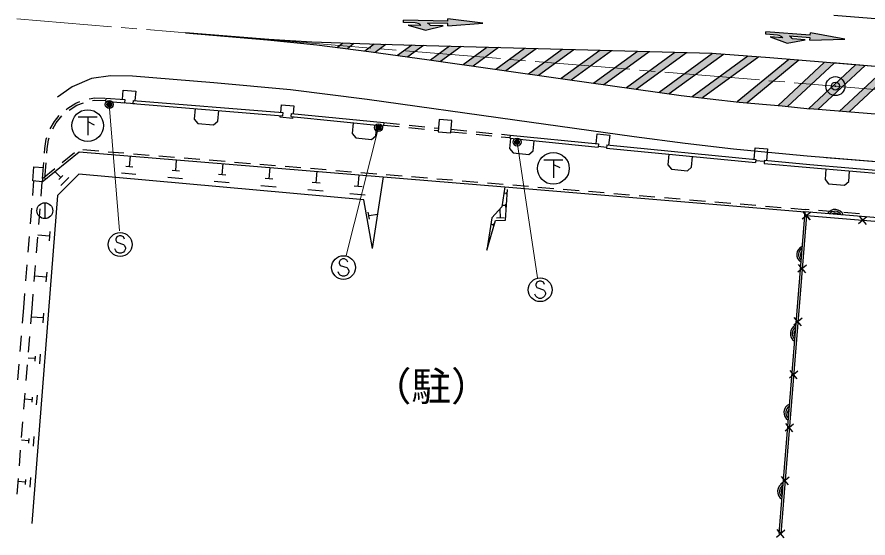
# Model space of a CAD drawing. Units: millimetres, scale not verified. Extents: x 40000 to 680000, y 20000 to 380000.
# Drawn here: x 327136 to 380808, y 254884 to 287766 of the extents above; entities that cross this region are included whole.
import ezdxf
from ezdxf.enums import TextEntityAlignment as Align

# ---------------------------------------------------------------- set-up
doc = ezdxf.new("R2010")
doc.units = ezdxf.units.MM
doc.header["$LTSCALE"] = 1000
doc.header["$PDMODE"] = 32
doc.header["$PDSIZE"] = 500
doc.linetypes.add('CHAIN', pattern=[18.5, 12, -1.5, 3.5, -1.5])
for name, color, linetype, lineweight in [('M-BGD', 7, 'Continuous', 25), ('M-BGD-EXST', 7, 'Continuous', 25), ('M-BMK', 2, 'CHAIN', 13), ('M-BMK-SRVR', 3, 'Continuous', 25), ('M-STR-HTXT', 7, 'Continuous', 13), ('M-STR-STRC', 7, 'Continuous', 25)]:
    doc.layers.add(name, color=color, linetype=linetype, lineweight=lineweight)
doc.styles.add('ＭＳ ゴシック', font='')
doc.styles.get('ＭＳ ゴシック').set_extended_font_data('MS Gothic')

msp = doc.modelspace()

# ---------------------------------------------------------------- hatches: boundary and pattern name
at = {"layer": 'M-STR-STRC'}
for points in [[(354318, 287653), (354315, 287503), (351515, 287564), (351512, 287414), (352255, 287398, -0.20151), (352608, 287240), (351809, 287257), (352902, 286934), (354008, 287210), (353208, 287227, 0.06022), (353024, 287381), (354311, 287353), (354308, 287203), (356512, 287381)], [(377175, 286759), (377163, 286610), (374372, 286827), (374360, 286678), (375101, 286620, -0.20151), (375445, 286443), (374648, 286505), (375721, 286120), (376841, 286334), (376044, 286396, 0.06022), (375868, 286560), (377152, 286460), (377140, 286311), (379351, 286364)], [(347696, 286113), (347352, 285837), (347973, 285759), (348382, 286088)], [(349657, 286043), (349077, 285620), (349328, 285589), (349722, 285533), (350394, 286024)], [(352032, 285981), (351144, 285333), (351785, 285244), (352768, 285961)], [(354404, 285917), (353207, 285044), (353847, 284953), (355140, 285897)], [(356776, 285852), (355268, 284752), (355907, 284661), (357512, 285832)], [(359147, 285788), (357328, 284460), (357967, 284369), (359884, 285767)], [(361519, 285723), (359388, 284168), (360027, 284078), (362255, 285703)], [(363891, 285658), (361448, 283876), (361708, 283840), (362088, 283786), (364627, 285638)], [(366262, 285594), (363511, 283586), (364151, 283496), (366998, 285574)], [(368634, 285529), (365573, 283296), (366213, 283206), (369370, 285509)], [(371003, 285462), (367636, 283006), (368276, 282916), (371695, 285410)], [(373234, 285295), (369720, 282732), (370381, 282657), (373926, 285243)], [(375810, 285094), (372556, 282410), (372682, 282396), (373191, 282351), (376453, 285041)], [(378066, 284909), (375143, 282178), (375403, 282155), (375738, 282118), (378672, 284860)], [(380019, 284749), (377049, 281974), (377143, 281964), (377653, 281922), (380625, 284700)], [(381972, 284590), (378999, 281812), (379605, 281762), (382579, 284541)]]:
    msp.add_hatch(color=256, dxfattribs=at).paths.add_polyline_path(points)

# ---------------------------------------------------------------- linework, layer by layer
at = {"layer": 'M-BGD'}
for p, q in [((333784, 282565), (333839, 283152)), ((330334, 282009), (330851, 282328)), ((330851, 282328), (331108, 282429)), ((330918, 282193), (331320, 282350)), ((331680, 282601), (332039, 282668)), ((331901, 282490), (332050, 282518)), ((332039, 282668), (332673, 282650)), ((332050, 282518), (332729, 282498)), ((332733, 282648), (332717, 282449)), ((332717, 282449), (333922, 282353)), ((332733, 282648), (333938, 282553)), ((333938, 282553), (333922, 282353)), ((334457, 282502), (334441, 282303)), ((334457, 282502), (343894, 281732)), ((330243, 281936), (330334, 282009)), ((330434, 281894), (330918, 282193)), ((334441, 282303), (343878, 281532)), ((329491, 281179), (329791, 281545)), ((329615, 281094), (329965, 281521)), ((343734, 281436), (343745, 281543)), ((343894, 281732), (343878, 281532)), ((344431, 281679), (344411, 281480)), ((344411, 281480), (350248, 280899)), ((344431, 281679), (350268, 281098)), ((329234, 280719), (329491, 281179)), ((329397, 280703), (329615, 281094)), ((350268, 281098), (350248, 280899)), ((350253, 280948), (351248, 280850)), ((350268, 281098), (351263, 280999)), ((351845, 280791), (352841, 280692)), ((351860, 280940), (352855, 280841)), ((353452, 280782), (353713, 280756)), ((353438, 280633), (353701, 280607)), ((354495, 280528), (355490, 280429)), ((354507, 280678), (355502, 280579)), ((356087, 280370), (357083, 280272)), ((356099, 280520), (357095, 280421)), ((357680, 280212), (358225, 280158)), ((357692, 280362), (358240, 280308)), ((358240, 280308), (358220, 280109)), ((358240, 280308), (363805, 279754)), ((363664, 279768), (363734, 280398)), ((328891, 279457), (328980, 280057)), ((328980, 280057), (329017, 280160)), ((329040, 279440), (329126, 280020)), ((329126, 280020), (329172, 280148)), ((358220, 280109), (363785, 279555)), ((363805, 279754), (363785, 279555)), ((364335, 279697), (364316, 279498)), ((364335, 279697), (373740, 278774)), ((328869, 279174), (328891, 279457)), ((329019, 279163), (329040, 279440)), ((329988, 278585), (330764, 279216)), ((331290, 279398), (332287, 279316)), ((332885, 279267), (333881, 279185)), ((334479, 279136), (335476, 279054)), ((364318, 279524), (363788, 279583)), ((364316, 279498), (373721, 278574)), ((373626, 278785), (373686, 279506)), ((328747, 277579), (328823, 278576)), ((328896, 277568), (328973, 278565)), ((334224, 278319), (334285, 279001)), ((336074, 279004), (337070, 278922)), ((337143, 278066), (337205, 278761)), ((337668, 278873), (338665, 278791)), ((339263, 278742), (340260, 278660)), ((340858, 278611), (341854, 278529)), ((373740, 278774), (373721, 278574)), ((374265, 278653), (373733, 278697)), ((374272, 278724), (374254, 278524)), ((374272, 278724), (377150, 278461)), ((328747, 277575), (329522, 278206)), ((334451, 278299), (333997, 278340)), ((337374, 278045), (336911, 278087)), ((340079, 277811), (340143, 278519)), ((342452, 278480), (343449, 278398)), ((343033, 277555), (343098, 278276)), ((344047, 278349), (345044, 278267)), ((345641, 278217), (346638, 278135)), ((346005, 277297), (346070, 278031)), ((347236, 278086), (348233, 278004)), ((374254, 278524), (377131, 278261)), ((377131, 278261), (383649, 277704)), ((377150, 278461), (383666, 277904)), ((329902, 277635), (329520, 278017)), ((330029, 277763), (329774, 277508)), ((330411, 277635), (329901, 277126)), ((334638, 277824), (333728, 277905)), ((337564, 277561), (336638, 277644)), ((340315, 277790), (339843, 277832)), ((343273, 277533), (342793, 277577)), ((348651, 277060), (348716, 277794)), ((348831, 277955), (349827, 277873)), ((349553, 273162), (350256, 277687)), ((350425, 277824), (351422, 277742)), ((352020, 277693), (353017, 277611)), ((353615, 277562), (354611, 277480)), ((328132, 276503), (328206, 277416)), ((328650, 276460), (328724, 277373)), ((340509, 277297), (339565, 277382)), ((343471, 277031), (342509, 277118)), ((346249, 277275), (345760, 277319)), ((348895, 277038), (348406, 277082)), ((355209, 277430), (356206, 277348)), ((356804, 277299), (357800, 277217)), ((358398, 277168), (359395, 277084)), ((359993, 277034), (360989, 276951)), ((329691, 276492), (328061, 255796)), ((346450, 276764), (345471, 276852)), ((349096, 276527), (348117, 276614)), ((357997, 276636), (357844, 276646)), ((358001, 276697), (357993, 276575)), ((361587, 276901), (362584, 276818)), ((363182, 276768), (364178, 276684)), ((364776, 276634), (365773, 276551)), ((366371, 276501), (367367, 276418)), ((328891, 276040), (328891, 275040)), ((357945, 275863), (357723, 275878)), ((357951, 275952), (357939, 275774)), ((367965, 276368), (368962, 276285)), ((369559, 276235), (370556, 276151)), ((371154, 276101), (372150, 276018)), ((372748, 275968), (373745, 275885)), ((327988, 274708), (328068, 275705)), ((328506, 274666), (328586, 275663)), ((349371, 275011), (349293, 275458)), ((357620, 275077), (357600, 275661)), ((374343, 275835), (375339, 275751)), ((376832, 275476), (375190, 255160)), ((375937, 275701), (376845, 275626)), ((377195, 275457), (376661, 275005)), ((377195, 275458), (376662, 275004)), ((377155, 274964), (376702, 275498)), ((376702, 275498), (377154, 274964)), ((377093, 275605), (376845, 275626)), ((378688, 275473), (377691, 275555)), ((380282, 275341), (379286, 275423)), ((349332, 275235), (349890, 275333)), ((357853, 275085), (357387, 275069)), ((376928, 275231), (375305, 255151)), ((380736, 275163), (380202, 274711)), ((380243, 275204), (380695, 274670)), ((357166, 274643), (357013, 274681)), ((357181, 274704), (357151, 274582)), ((327844, 272914), (327924, 273911)), ((328362, 272872), (328442, 273869)), ((329189, 273939), (328453, 273997)), ((329212, 274234), (329166, 273644)), ((356959, 273836), (356886, 273854)), ((356966, 273865), (356952, 273807)), ((376885, 271618), (376431, 272151)), ((327700, 271120), (327780, 272117)), ((328218, 271078), (328298, 272074)), ((329009, 271652), (328962, 271060)), ((376924, 272111), (376391, 271658)), ((328986, 271356), (328245, 271414)), ((327562, 269409), (327636, 270323)), ((328081, 269367), (328154, 270280)), ((327485, 268448), (327562, 269409)), ((328003, 268406), (328081, 269367)), ((328805, 269068), (328758, 268472)), ((328782, 268770), (328037, 268828)), ((376654, 268764), (376121, 268311)), ((376614, 268271), (376161, 268804)), ((327341, 266653), (327421, 267650)), ((327859, 266612), (327939, 267608)), ((328279, 266204), (327829, 266239)), ((328290, 266354), (328267, 266054)), ((328602, 266480), (328554, 265881)), ((327197, 264859), (327277, 265856)), ((327715, 264817), (327795, 265814)), ((376383, 265418), (375850, 264964)), ((376344, 264924), (375890, 265458)), ((327571, 263023), (327651, 264020)), ((328073, 263611), (327621, 263647)), ((328085, 263762), (328061, 263461)), ((328397, 263889), (328350, 263287)), ((327427, 261229), (327507, 262226)), ((376113, 262071), (375580, 261617)), ((376073, 261578), (375620, 262111)), ((327867, 261016), (327413, 261051)), ((327879, 261167), (327855, 260864)), ((328193, 261294), (328145, 260689)), ((327283, 259435), (327363, 260432)), ((375842, 258724), (375309, 258271)), ((375803, 258231), (375349, 258764)), ((327139, 257641), (327219, 258637)), ((327660, 258417), (327204, 258452)), ((327672, 258569), (327648, 258264)), ((327989, 258697), (327941, 258088)), ((375572, 255377), (375039, 254924)), ((375532, 254884), (375079, 255417))]:
    msp.add_line(p, q, dxfattribs=at)
for points in [[(333839, 283152), (334630, 283078), (334575, 282493)], [(334557, 282294), (334555, 282277), (333764, 282352), (333765, 282366)], [(338367, 281982), (338311, 281309), (338539, 281039), (339536, 280956), (339805, 281184), (339862, 281860)], [(343766, 281742), (343817, 282232), (344603, 282151), (344553, 281667)], [(344533, 281468), (344521, 281355), (343734, 281436)], [(348342, 281088), (348275, 280417), (348498, 280144), (349493, 280044), (349767, 280267), (349835, 280940)], [(363734, 280398), (364522, 280310), (364452, 279685)], [(358265, 280104), (358200, 279472), (358424, 279198), (359418, 279096), (359693, 279320), (359758, 279956)], [(328729, 277368), (331063, 279266), (357909, 277058), (376832, 275476)], [(368257, 279111), (368194, 278430), (368419, 278158), (369415, 278065), (369687, 278291), (369750, 278964)], [(373686, 279506), (374466, 279441), (374405, 278711)], [(328128, 277423), (328202, 278310), (328799, 278260)], [(378156, 278174), (378098, 277509), (378326, 277238), (379322, 277151), (379593, 277379), (379651, 278046)], [(328747, 277579), (328730, 277373), (328128, 277423)], [(349553, 273162), (349015, 276233), (331045, 277845), (329691, 276492)], [(357909, 277058), (357707, 275777), (357076, 275096), (356764, 273053), (357310, 274914), (357940, 274936), (358071, 276884)], [(406222, 257209), (406538, 261564), (405947, 262204), (403434, 262397), (403952, 268903), (402220, 271509), (391134, 274290), (376832, 275476)], [(376928, 275231), (391090, 274054), (402031, 271311), (403687, 268779), (403331, 264282)]]:
    msp.add_lwpolyline(points, dxfattribs=at)
msp.add_lwpolyline([(353693, 280511), (354489, 280447), (354552, 281243), (353756, 281306)], close=True, dxfattribs=at)
msp.add_circle((328891, 275540), 500, dxfattribs=at)
for centre, radius, start, end in [((378729, 275051), 567, 23.3334, 147.1884), ((378729, 275051), 453, 31.2928, 139.229), ((378729, 275051), 340, 46.9181, 123.6036), ((376881, 272772), 567, 113.4517, 237.3067), ((376881, 272772), 453, 121.4111, 229.3473), ((376881, 272772), 340, 137.0365, 213.7219), ((376478, 267788), 567, 113.4517, 237.3067), ((376478, 267788), 453, 121.4111, 229.3473), ((376478, 267788), 340, 137.0365, 213.7219), ((376076, 262805), 567, 113.4517, 237.3067), ((376076, 262805), 453, 121.4111, 229.3473), ((376076, 262805), 340, 137.0365, 213.7219), ((375673, 257821), 567, 113.4517, 237.3067), ((375673, 257821), 453, 121.4111, 229.3473), ((375673, 257821), 340, 137.0365, 213.7219)]:
    msp.add_arc(centre, radius, start, end, dxfattribs=at)
at = {"layer": 'M-BGD-EXST'}
for p, q in [((330995, 281467), (332195, 281467)), ((331595, 281467), (331595, 280317)), ((331595, 281167), (331995, 280967)), ((360367, 278758), (361567, 278758)), ((360967, 278758), (360967, 277608)), ((360967, 278458), (361367, 278258))]:
    msp.add_line(p, q, dxfattribs=at)
for centre in [(331595, 280917), (360967, 278208)]:
    msp.add_circle(centre, 1000, dxfattribs=at)
at = {"layer": 'M-BMK'}
for p, q in [((327123, 287642), (333103, 287151)), ((333701, 287102), (334697, 287020)), ((335295, 286971), (341275, 286480)), ((341873, 286431), (342870, 286349)), ((343468, 286300), (349448, 285810)), ((350046, 285760), (351042, 285679)), ((351640, 285630), (357620, 285139)), ((358218, 285090), (359215, 285008)), ((359813, 284959), (365793, 284468)), ((366391, 284419), (367387, 284337)), ((367985, 284288), (373965, 283797)), ((374563, 283748), (375560, 283666)), ((376158, 283617), (382138, 283126))]:
    msp.add_line(p, q, dxfattribs=at)
at = {"layer": 'M-BMK-SRVR'}
msp.add_circle((378753, 283404), 600, dxfattribs=at)
msp.add_point((378753, 283404), dxfattribs=at)
at = {"layer": 'M-STR-HTXT'}
for p, q in [((332954, 282245), (333591, 274262)), ((347902, 272719), (349937, 280783)), ((358679, 279873), (359973, 271300))]:
    msp.add_line(p, q, dxfattribs=at)
at = {"layer": 'M-STR-STRC'}
for p, q in [((378658, 287880), (407620, 285504)), ((351512, 287414), (351515, 287564)), ((352255, 287398), (351512, 287414)), ((354315, 287503), (351515, 287564)), ((352608, 287240), (351809, 287257)), ((351809, 287257), (352902, 286934)), ((352902, 286934), (354008, 287210)), ((354311, 287353), (353024, 287381)), ((354008, 287210), (353208, 287227)), ((354308, 287203), (356512, 287381)), ((354308, 287203), (354311, 287353)), ((354315, 287503), (354318, 287653)), ((356512, 287381), (354318, 287653)), ((374360, 286678), (374372, 286827)), ((375101, 286620), (374360, 286678)), ((377163, 286610), (374372, 286827)), ((377163, 286610), (377175, 286759)), ((379351, 286364), (377175, 286759)), ((347696, 286113), (347352, 285837)), ((348382, 286088), (347973, 285759)), ((375445, 286443), (374648, 286505)), ((374648, 286505), (375721, 286120)), ((375721, 286120), (376841, 286334)), ((377152, 286460), (375868, 286560)), ((376841, 286334), (376044, 286396)), ((377140, 286311), (377152, 286460)), ((377140, 286311), (379351, 286364)), ((349657, 286043), (349077, 285620)), ((350394, 286024), (349722, 285533)), ((352032, 285981), (351144, 285333)), ((352768, 285961), (351785, 285244)), ((354404, 285917), (353207, 285044)), ((355140, 285897), (353847, 284953)), ((356776, 285852), (355268, 284752)), ((357512, 285832), (355907, 284661)), ((359147, 285788), (357328, 284460)), ((359884, 285767), (357967, 284369)), ((361519, 285723), (359388, 284168)), ((362255, 285703), (360027, 284078)), ((363891, 285658), (361448, 283876)), ((364627, 285638), (362088, 283786)), ((366262, 285594), (363511, 283586)), ((366998, 285574), (364151, 283496)), ((368634, 285529), (365573, 283296)), ((369370, 285509), (366213, 283206)), ((371003, 285462), (367636, 283006)), ((371695, 285410), (368276, 282916)), ((373234, 285295), (369720, 282732)), ((373926, 285243), (370381, 282657)), ((375810, 285094), (372556, 282410)), ((376453, 285041), (373191, 282351)), ((381523, 284627), (374626, 285190)), ((378066, 284909), (375143, 282178)), ((378672, 284860), (375738, 282118)), ((380019, 284749), (377049, 281974)), ((380625, 284700), (377653, 281922)), ((381523, 284627), (378562, 284869)), ((381972, 284590), (378999, 281812)), ((382579, 284541), (379605, 281762)), ((333438, 273887), (333370, 273750)), ((333370, 273750), (333370, 273682)), ((333574, 273955), (333438, 273887)), ((333711, 273955), (333574, 273955)), ((333847, 273887), (333711, 273955)), ((333915, 273750), (333847, 273887)), ((333370, 273682), (333438, 273546)), ((333438, 273546), (333847, 273409)), ((333847, 273409), (333915, 273341)), ((333915, 273341), (333983, 273205)), ((333983, 273205), (333983, 273137)), ((333370, 273000), (333302, 273137)), ((333438, 272932), (333370, 273000)), ((333574, 272864), (333438, 272932)), ((333711, 272864), (333574, 272864)), ((333847, 272932), (333711, 272864)), ((333915, 273000), (333847, 272932)), ((333983, 273137), (333915, 273000)), ((347525, 272429), (347457, 272293)), ((347457, 272293), (347457, 272225)), ((347457, 272225), (347525, 272089)), ((347662, 272498), (347525, 272429)), ((347798, 272498), (347662, 272498)), ((347934, 272429), (347798, 272498)), ((348003, 272293), (347934, 272429)), ((347457, 271543), (347389, 271679)), ((347525, 272089), (347934, 271952)), ((347934, 271952), (348003, 271884)), ((348003, 271884), (348071, 271748)), ((348071, 271679), (348003, 271543)), ((348071, 271748), (348071, 271679)), ((347525, 271475), (347457, 271543)), ((347662, 271407), (347525, 271475)), ((347798, 271407), (347662, 271407)), ((347934, 271475), (347798, 271407)), ((348003, 271543), (347934, 271475)), ((360063, 271097), (359927, 271029)), ((360199, 271097), (360063, 271097)), ((360336, 271029), (360199, 271097)), ((359927, 271029), (359858, 270893)), ((359858, 270893), (359858, 270825)), ((359858, 270825), (359927, 270688)), ((359927, 270688), (360336, 270552)), ((360404, 270893), (360336, 271029)), ((360336, 270552), (360404, 270484)), ((359858, 270143), (359790, 270279)), ((359927, 270075), (359858, 270143)), ((360063, 270007), (359927, 270075)), ((360199, 270007), (360063, 270007)), ((360336, 270075), (360199, 270007)), ((360404, 270143), (360336, 270075)), ((360404, 270484), (360472, 270347)), ((360472, 270279), (360404, 270143)), ((360472, 270347), (360472, 270279))]:
    msp.add_line(p, q, dxfattribs=at)
for points in [[(374626, 285190), (370959, 285466), (352969, 285956), (349376, 286051), (345727, 286187), (343017, 286352), (337766, 286763), (342927, 286327), (346044, 286001), (349328, 285589), (353122, 285056), (361708, 283840), (369033, 282810), (372682, 282396), (375403, 282155), (377143, 281964)], [(376969, 278981), (374513, 279215), (372324, 279427), (369287, 279775), (366066, 280199), (358528, 281266), (349219, 282567), (344390, 283173), (339555, 283611), (334421, 284023), (333022, 284057), (331838, 283877), (330613, 283360), (329684, 282707)], [(387637, 281113), (382818, 281498), (377143, 281964)], [(407083, 276605), (405501, 277093), (403979, 277386), (402297, 277598), (400303, 277688), (395708, 277801), (392095, 277886), (388789, 278022), (384427, 278374), (376969, 278981)], [(407083, 276605), (405501, 277093), (403979, 277386), (402297, 277598), (400303, 277688), (395708, 277801), (392095, 277886), (388789, 278022), (384427, 278374), (378168, 278883)]]:
    msp.add_lwpolyline(points, dxfattribs=at)
for centre, radius in [((332954, 282245), 150), ((332954, 282245), 120), ((332954, 282245), 90), ((332954, 282245), 60), ((332954, 282245), 30), ((332954, 282245), 20), ((349937, 280783), 150), ((349937, 280783), 120), ((349937, 280783), 90), ((349937, 280783), 60), ((349937, 280783), 30), ((349937, 280783), 20), ((358679, 279873), 150), ((358679, 279873), 120), ((358679, 279873), 90), ((358679, 279873), 60), ((358679, 279873), 30), ((358679, 279873), 20), ((333642, 273409), 750), ((347730, 271952), 750), ((360131, 270552), 750)]:
    msp.add_circle(centre, radius, dxfattribs=at)
for centre, radius, start, end in [((352244, 286898), 500, 43.1919, 88.7649), ((352479, 286543), 1000, 43.1919, 56.9766), ((375062, 286121), 500, 39.9745, 85.5475), ((375277, 285754), 1000, 39.9745, 53.7592)]:
    msp.add_arc(centre, radius, start, end, dxfattribs=at)
for p in [(332954, 282245), (349937, 280783), (358679, 279873)]:
    msp.add_point(p, dxfattribs=at)

# ---------------------------------------------------------------- texts
at = {"layer": 'M-BGD', "style": 'ＭＳ ゴシック'}
msp.add_text('（駐）', height=1833, dxfattribs=at).set_placement((349512, 262992), align=Align.BOTTOM_LEFT)

doc.saveas('drawing.dxf')
